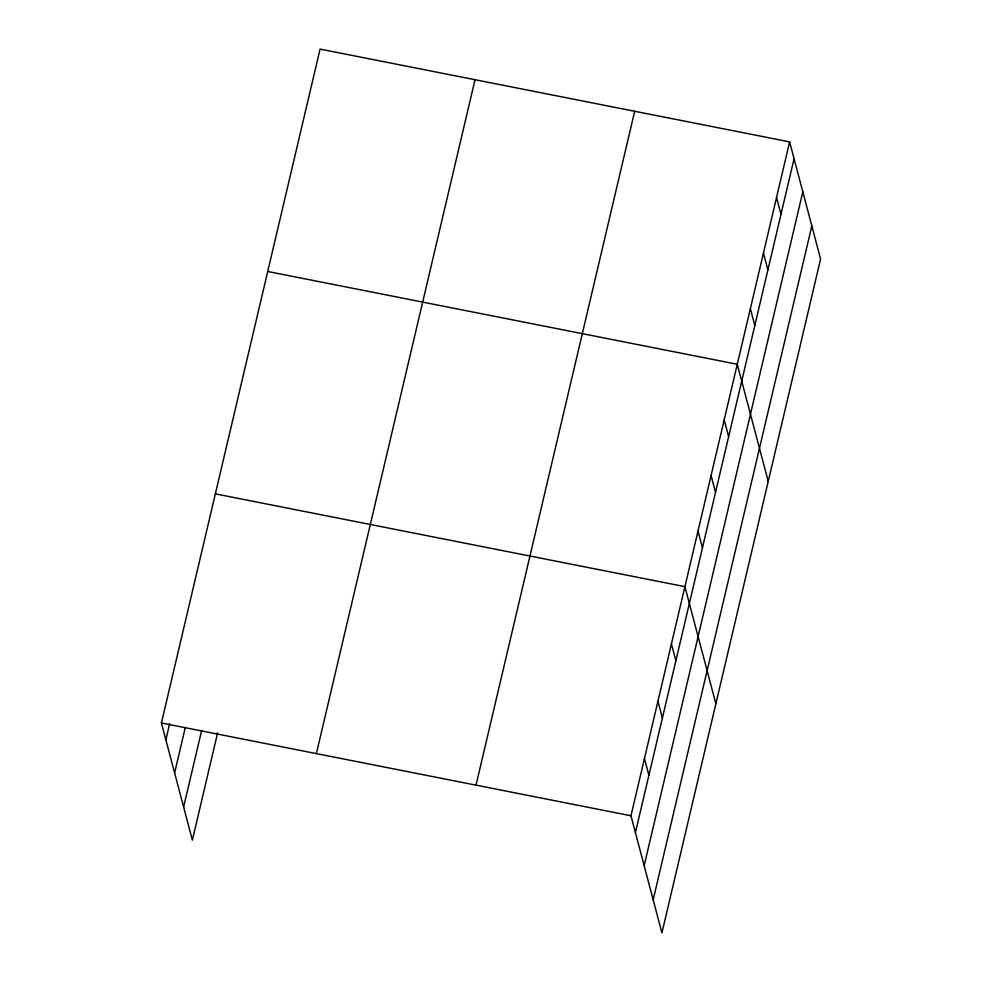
<?xml version="1.0" encoding="UTF-8"?>
<svg xmlns="http://www.w3.org/2000/svg" width="982" height="982" viewBox="0 0 982 982"><rect width="100%" height="100%" fill="white"/><g stroke="black" fill="none" stroke-linecap="round" stroke-linejoin="round"><path stroke-width="1.47" d="M217.611 732.891L192.374 840.113L161.416 722.985L320.083 49.1L789.626 141.887L820.584 259.015L661.917 932.9L630.972 815.772L789.626 141.887M165.872 739.802L169.665 723.648M174.612 772.908L185.328 727.38M183.622 807.008L201.605 730.645M316.376 753.599L475.03 79.714M476.012 785.146L634.679 111.273M635.415 832.589L794.082 158.716M644.155 865.694L802.822 191.821M653.165 899.794L811.832 225.921M267.73 271.486L737.273 364.273L768.219 481.401M215.365 493.86L684.908 586.647L715.866 703.775M161.416 722.985L630.972 815.772M776.541 197.48L780.985 214.309M763.456 253.074L767.899 269.903M750.358 308.667L754.802 325.496M724.176 419.866L728.632 436.695M711.091 475.46L715.534 492.289M698.006 531.053L702.449 547.882M671.43 643.922L675.874 660.751M657.94 701.209L662.384 718.038M644.45 758.485L648.893 775.314"/></g></svg>
